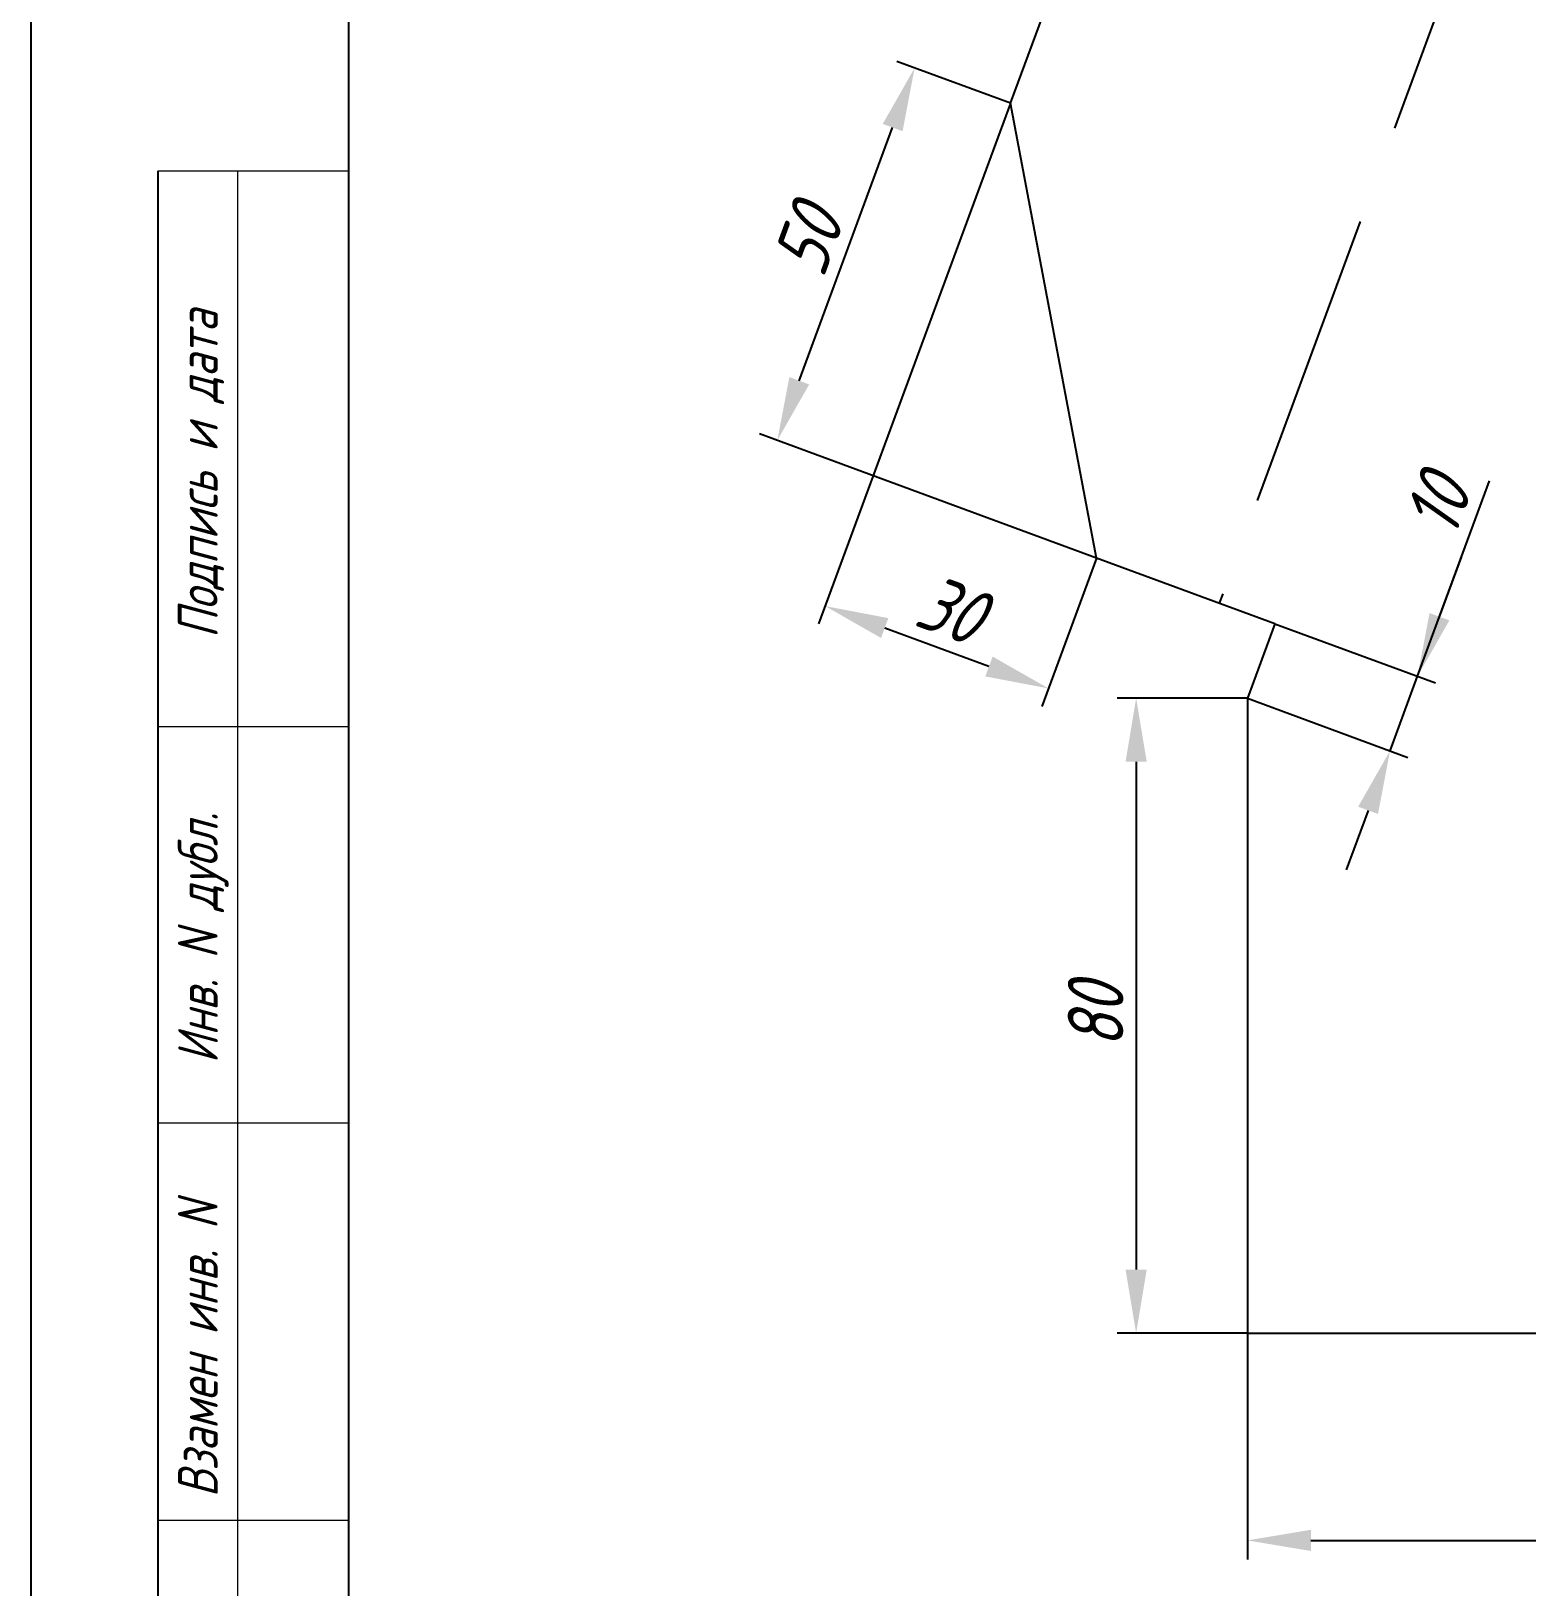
# Model space of a CAD drawing. Header units: millimetres. Extents: x -37166 to -34073, y -441 to 2979.
# Drawn here: x -36567 to -36472.8, y 314.1 to 412.1 of the extents above; entities that cross this region are included whole.
import ezdxf
from ezdxf.enums import TextEntityAlignment as Align

# ---------------------------------------------------------------- set-up
doc = ezdxf.new("R2010")
doc.units = ezdxf.units.MM
doc.header["$PDSIZE"] = -1
doc.linetypes.add('Short_dashed', pattern=[5, 3.75, -1.25])
doc.linetypes.add('SLD-Сплошная', pattern=[0])
for name, color, linetype in [('Frame', 6, 'Continuous'), ('ОСНОВНАЯ_НАДПИСЬ', 7, 'SLD-Сплошная'), ('ЧЕРТЕЖ', 7, 'Continuous')]:
    doc.layers.add(name, color=color, linetype=linetype)
doc.styles.add('SLDTEXTSTYLE0', font='ГОСТ тип А наклонный.ttf')
doc.styles.get("Standard").update_dxf_attribs({"font": 'ГОСТ тип А наклонный.ttf'})
doc.styles.add('ГОСТ', font='ГОСТ тип А.ttf', dxfattribs={"oblique": 15})
doc.dimstyles.new('dim1', dxfattribs={"dimtxt": 3.5, "dimasz": 4, "dimexe": 1.2, "dimexo": 0, "dimgap": 0.8, "dimtad": 1, "dimdec": 0, "dimdsep": 46, "dimtxsty": 'Standard', "dimcen": 5, "dimadec": 0, "dimazin": 0, "dimtfac": 1, "dimtdec": 0, "dimtmove": 0, "dimatfit": 3, "dimfxl": 0, "dimtolj": 1, "dimtzin": 0, "dimarcsym": 0})

# ---------------------------------------------------------------- blocks, each defined once
blk = doc.blocks.new('stamp-side-22600')
at = {"layer": 'Frame'}
blk.add_line((-12, 0), (-12, 145), dxfattribs=at)
at = {"layer": 'Frame', "lineweight": 13}
for p, q in [((-12, 145), (0, 145)), ((-12, 110), (0, 110)), ((0, 85), (-12, 85)), ((-12, 60), (0, 60)), ((0, 25), (-12, 25)), ((0, 0), (-12, 0))]:
    blk.add_line(p, q, dxfattribs=at)
at = {"layer": 'Frame', "color": 7, "lineweight": 13}
blk.add_line((-7, 145), (-7, 0), dxfattribs=at)
at = {"color": 7, "lineweight": 13, "style": 'ГОСТ', "oblique": 15}
for s, p in [('Подпись и дата', (-8.25, 115.546)), ('Инв. N дубл.', (-8.25, 88.759)), ('Взамен инв. N', (-8.25, 61.422)), ('Подпись и дата', (-8.25, 30.249)), ('Инв. N подл.', (-8.25, 2.968))]:
    blk.add_text(s, height=2.5, rotation=90, dxfattribs=at).set_placement(p)
blk = doc.blocks.new('stamp-side-w22600')
blk.add_blockref('stamp-side-22600', (0, 0))
blk = doc.blocks.new('A4-vert-gost-02-Neptun')
at = {"layer": 'Frame', "color": 7}
blk.add_lwpolyline([(-0.001, 0), (-0.001, 297), (209.999, 297), (209.999, 0)], close=True, dxfattribs=at)
at = {"layer": 'Frame'}
blk.add_lwpolyline([(19.999, 5), (19.999, 292), (204.999, 292), (204.999, 5)], close=True, dxfattribs=at)
blk.add_blockref('stamp-side-w22600', (19.999, 5))
at = {"layer": 'ОСНОВНАЯ_НАДПИСЬ', "lineweight": 13, "style": 'SLDTEXTSTYLE0', "oblique": 7.5}
blk.add_attdef('PAGE', text='', height=3.5, dxfattribs=at).set_placement((199.52, 7.972), align=Align.CENTER)
at = {"layer": 'ЧЕРТЕЖ', "style": 'ГОСТ', "oblique": 15}
blk.add_attdef('НОМЕР ЧЕРТЕЖА', text='', height=5, rotation=180, dxfattribs=at).set_placement((58.022, 285.179), align=Align.MIDDLE_CENTER)
blk.add_attdef('Номер чертежа', text='', height=7.001, dxfattribs=at).set_placement((141.148, 13.277), align=Align.MIDDLE_CENTER)
blk = doc.blocks.new('*D6797')
at = {"color": 0, "lineweight": -2}
for p, q in [((-36490.392, 330.125), (-36490.392, 315.87)), ((-36415.392, 330.125), (-36415.392, 315.87)), ((-36486.392, 317.07), (-36419.392, 317.07))]:
    blk.add_line(p, q, dxfattribs=at)
at = {"color": 0}
for points in [[(-36486.392, 317.737), (-36486.392, 316.403), (-36490.392, 317.07)], [(-36419.392, 316.403), (-36419.392, 317.737), (-36415.392, 317.07)]]:
    blk.add_solid(points, dxfattribs=at)
at = {"layer": 'Defpoints', "color": 0}
for p in [(-36490.392, 330.125), (-36415.392, 330.125), (-36415.392, 317.07)]:
    blk.add_point(p, dxfattribs=at)
at = {"color": 0, "insert": (-36452.892, 319.62), "char_height": 3.5, "attachment_point": 5}
blk.add_mtext('\\A1;150', dxfattribs=at)
blk = doc.blocks.new('*D6798')
at = {"color": 0, "lineweight": -2}
for p, q in [((-36490.392, 370.125), (-36498.598, 370.125)), ((-36497.398, 366.125), (-36497.398, 334.125)), ((-36490.392, 330.125), (-36498.598, 330.125))]:
    blk.add_line(p, q, dxfattribs=at)
at = {"color": 0}
for points in [[(-36496.731, 366.125), (-36498.065, 366.125), (-36497.398, 370.125)], [(-36498.065, 334.125), (-36496.731, 334.125), (-36497.398, 330.125)]]:
    blk.add_solid(points, dxfattribs=at)
at = {"layer": 'Defpoints', "color": 0}
for p in [(-36490.392, 370.125), (-36497.398, 330.125), (-36490.392, 330.125)]:
    blk.add_point(p, dxfattribs=at)
at = {"color": 0, "insert": (-36499.948, 350.125), "char_height": 3.5, "attachment_point": 5, "rotation": 90}
blk.add_mtext('\\A1;80', dxfattribs=at)
blk = doc.blocks.new('*D6799')
at = {"color": 0, "lineweight": -2}
for p, q in [((-36479.678, 371.504), (-36475.14, 383.815)), ((-36478.295, 375.257), (-36476.911, 379.01)), ((-36488.663, 374.816), (-36478.553, 371.089)), ((-36481.408, 366.813), (-36479.678, 371.504)), ((-36490.392, 370.125), (-36480.282, 366.398)), ((-36482.792, 363.06), (-36484.175, 359.306))]:
    blk.add_line(p, q, dxfattribs=at)
at = {"color": 0}
for points in [[(-36478.92, 375.488), (-36477.669, 375.026), (-36479.678, 371.504)], [(-36482.166, 362.829), (-36483.417, 363.29), (-36481.408, 366.813)]]:
    blk.add_solid(points, dxfattribs=at)
at = {"layer": 'Defpoints', "color": 0}
for p in [(-36488.663, 374.816), (-36479.678, 371.504), (-36490.392, 370.125)]:
    blk.add_point(p, dxfattribs=at)
at = {"color": 0, "insert": (-36478.418, 382.295), "char_height": 3.5, "attachment_point": 5, "rotation": 69.76291}
blk.add_mtext('\\A1;10', dxfattribs=at)
blk = doc.blocks.new('*D6843')
at = {"color": 0, "lineweight": -2}
for p, q in [((-36505.311, 407.599), (-36512.474, 410.239)), ((-36518.613, 390.121), (-36512.732, 406.071)), ((-36499.885, 378.953), (-36521.122, 386.783))]:
    blk.add_line(p, q, dxfattribs=at)
at = {"color": 0}
for points in [[(-36512.107, 405.841), (-36513.358, 406.302), (-36511.349, 409.824)], [(-36519.238, 390.351), (-36517.987, 389.89), (-36519.996, 386.368)]]:
    blk.add_solid(points, dxfattribs=at)
at = {"layer": 'Defpoints', "color": 0}
for p in [(-36511.349, 409.824), (-36505.311, 407.599), (-36499.885, 378.953)]:
    blk.add_point(p, dxfattribs=at)
at = {"color": 0, "insert": (-36518.065, 398.978), "char_height": 3.5, "attachment_point": 5, "rotation": 69.76291}
blk.add_mtext('\\A1;50', dxfattribs=at)
blk = doc.blocks.new('*D6846')
at = {"color": 0, "lineweight": -2}
for p, q in [((-36505.311, 407.599), (-36517.402, 374.801)), ((-36499.885, 378.953), (-36503.328, 369.612)), ((-36506.666, 372.122), (-36513.234, 374.543))]:
    blk.add_line(p, q, dxfattribs=at)
at = {"color": 0}
for points in [[(-36513.003, 375.169), (-36513.465, 373.918), (-36516.987, 375.927)], [(-36506.897, 371.496), (-36506.436, 372.747), (-36502.913, 370.738)]]:
    blk.add_solid(points, dxfattribs=at)
at = {"layer": 'Defpoints', "color": 0}
for p in [(-36505.311, 407.599), (-36499.885, 378.953), (-36516.987, 375.927)]:
    blk.add_point(p, dxfattribs=at)
at = {"color": 0, "insert": (-36509.068, 375.725), "char_height": 3.5, "attachment_point": 5, "rotation": 339.76291}
blk.add_mtext('\\A1;30', dxfattribs=at)

msp = doc.modelspace()

# ---------------------------------------------------------------- linework, layer by layer
at = {"color": 2, "linetype": 'Short_dashed', "ltscale": 5}
msp.add_line((-36457.351, 470.532), (-36492.163, 376.106), dxfattribs=at)
at = {"color": 2}
for p, q in [((-36505.311, 407.599), (-36487.795, 455.111)), ((-36499.885, 378.953), (-36505.311, 407.599)), ((-36488.663, 374.816), (-36499.885, 378.953)), ((-36488.663, 374.816), (-36490.392, 370.125)), ((-36490.392, 370.125), (-36490.392, 330.125)), ((-36490.392, 330.125), (-36431.83, 330.125))]:
    msp.add_line(p, q, dxfattribs=at)

# ---------------------------------------------------------------- block references
at = {"color": 2, "lineweight": 100, "ltscale": 0.4}
msp.add_blockref('A4-vert-gost-02-Neptun', (-36566.989, 253.351), dxfattribs=at)

# ---------------------------------------------------------------- dimensions: what is measured, and where the dimension line sits
dim = msp.add_linear_dim(base=(-36511.349, 409.824), p1=(-36499.885, 378.953), p2=(-36505.311, 407.599), angle=69.76291, dimstyle='dim1', override={"dimlfac": 2, "dimtxsty": 'Standard', "dimsah": 1, "dimtolj": 1})
dim.commit()
dim.dimension.update_dxf_attribs({"geometry": '*D6843', "text_midpoint": (-36518.065, 398.978)})
for base, p1, p2, angle, override, picture, middle, dimtype in [((-36516.987, 375.927), (-36499.885, 378.953), (-36505.311, 407.599), 159.76291, {"dimlfac": 2, "dimtxsty": 'Standard', "dimsah": 1, "dimtolj": 1}, '*D6846', (-36509.95, 373.333), 160), ((-36479.678, 371.504), (-36490.392, 370.125), (-36488.663, 374.816), 69.76291, {"dimlfac": 2, "dimsah": 1}, '*D6799', (-36476.026, 381.413), 161), ((-36497.398, 330.125), (-36490.392, 370.125), (-36490.392, 330.125), 90, {"dimlfac": 2, "dimsah": 1}, '*D6798', (-36497.398, 350.125), 160), ((-36415.392, 317.07), (-36490.392, 330.125), (-36415.392, 330.125), 180, {"dimlfac": 2, "dimsah": 1}, '*D6797', (-36452.892, 317.07), 160)]:
    dim = msp.add_linear_dim(base=base, p1=p1, p2=p2, angle=angle, dimstyle='dim1', override=override)
    dim.commit()
    dim.dimension.update_dxf_attribs({"geometry": picture, "text_midpoint": middle, "dimtype": dimtype})

doc.saveas('drawing.dxf')
